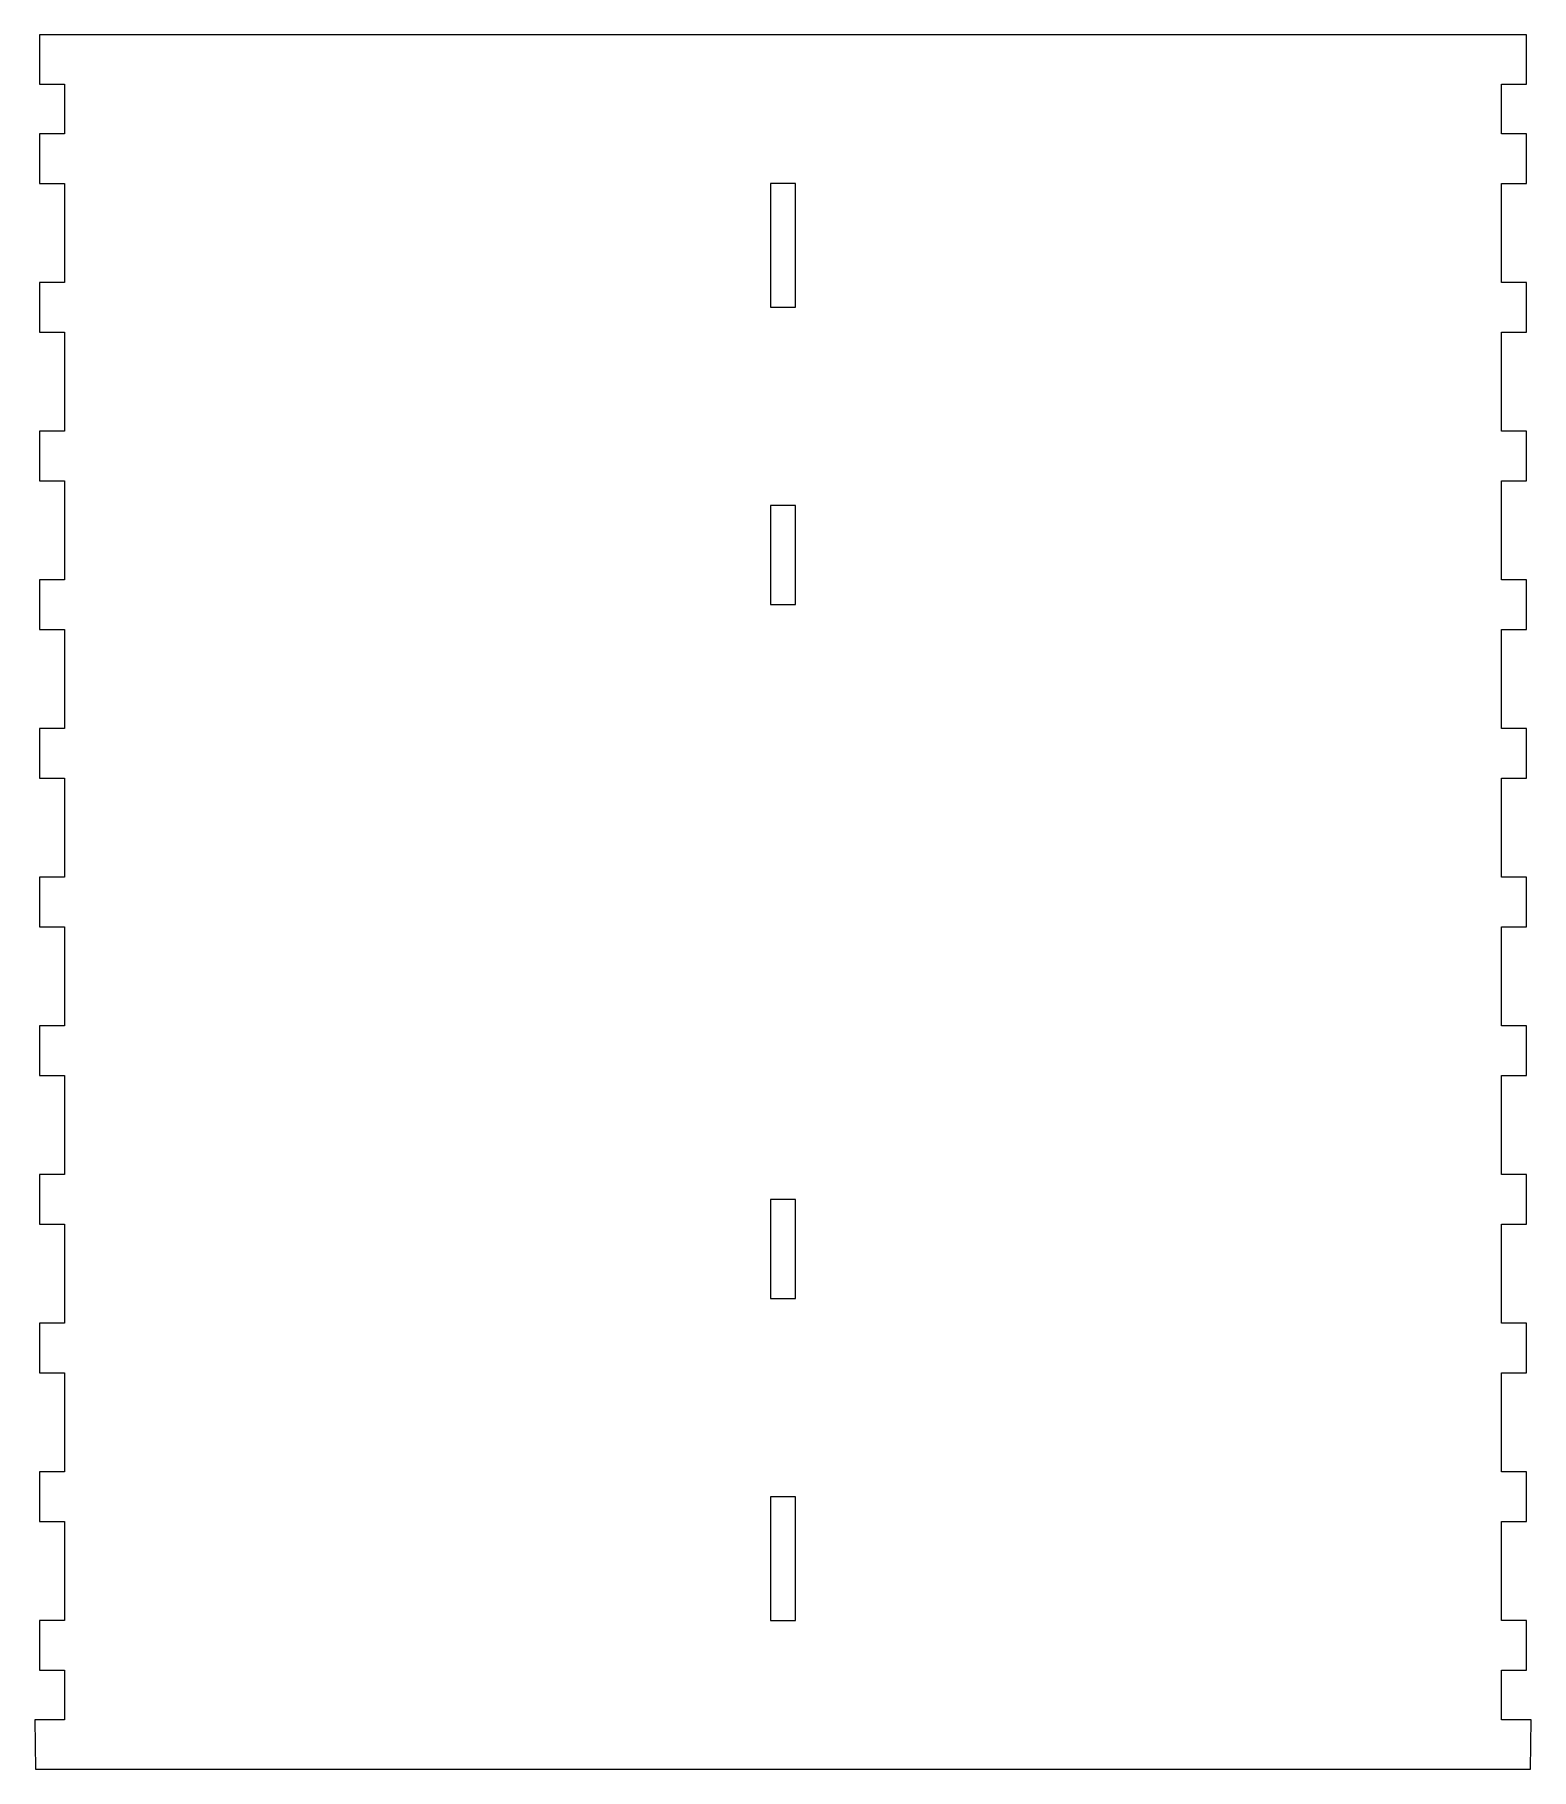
# Model space of a CAD drawing. Header units: millimetres. Extents: x -26 to 276, y 6 to 356.
import ezdxf

# ---------------------------------------------------------------- set-up
doc = ezdxf.new("R2010")
doc.units = ezdxf.units.MM

msp = doc.modelspace()

# ---------------------------------------------------------------- linework, layer by layer
at = {"color": 7, "linetype": 'Continuous', "lineweight": 15}
for p, q in [((275.17, 355.55), (-24.83, 355.55)), ((-24.83, 355.55), (-24.83, 345.55)), ((275.17, 345.55), (275.17, 355.55)), ((-24.83, 345.55), (-19.83, 345.55)), ((-19.83, 345.55), (-19.83, 335.55)), ((270.17, 345.55), (275.17, 345.55)), ((270.17, 335.55), (270.17, 345.55)), ((-24.83, 335.55), (-24.83, 325.55)), ((-19.83, 335.55), (-24.83, 335.55)), ((275.17, 335.55), (270.17, 335.55)), ((275.17, 325.55), (275.17, 335.55)), ((-24.83, 325.55), (-19.83, 325.55)), ((-19.83, 325.55), (-19.83, 305.55)), ((122.67, 325.55), (122.67, 300.55)), ((127.67, 325.55), (122.67, 325.55)), ((127.67, 300.55), (127.67, 325.55)), ((270.17, 325.55), (275.17, 325.55)), ((270.17, 305.55), (270.17, 325.55)), ((-24.83, 305.55), (-24.83, 295.55)), ((-19.83, 305.55), (-24.83, 305.55)), ((275.17, 305.55), (270.17, 305.55)), ((275.17, 295.55), (275.17, 305.55)), ((122.67, 300.55), (127.67, 300.55)), ((-24.83, 295.55), (-19.83, 295.55)), ((-19.83, 295.55), (-19.83, 275.55)), ((270.17, 295.55), (275.17, 295.55)), ((270.17, 275.55), (270.17, 295.55)), ((-24.83, 275.55), (-24.83, 265.55)), ((-19.83, 275.55), (-24.83, 275.55)), ((275.17, 275.55), (270.17, 275.55)), ((275.17, 265.55), (275.17, 275.55)), ((-24.83, 265.55), (-19.83, 265.55)), ((-19.83, 265.55), (-19.83, 245.55)), ((270.17, 265.55), (275.17, 265.55)), ((270.17, 245.55), (270.17, 265.55)), ((122.67, 260.55), (122.67, 240.55)), ((127.67, 260.55), (122.67, 260.55)), ((127.67, 240.55), (127.67, 260.55)), ((-24.83, 245.55), (-24.83, 235.55)), ((-19.83, 245.55), (-24.83, 245.55)), ((275.17, 245.55), (270.17, 245.55)), ((275.17, 235.55), (275.17, 245.55)), ((122.67, 240.55), (127.67, 240.55)), ((-24.83, 235.55), (-19.83, 235.55)), ((-19.83, 235.55), (-19.83, 215.55)), ((270.17, 235.55), (275.17, 235.55)), ((270.17, 215.55), (270.17, 235.55)), ((-24.83, 215.55), (-24.83, 205.55)), ((-19.83, 215.55), (-24.83, 215.55)), ((275.17, 215.55), (270.17, 215.55)), ((275.17, 205.55), (275.17, 215.55)), ((-24.83, 205.55), (-19.83, 205.55)), ((-19.83, 205.55), (-19.83, 185.55)), ((270.17, 205.55), (275.17, 205.55)), ((270.17, 185.55), (270.17, 205.55)), ((-24.83, 185.55), (-24.83, 175.55)), ((-19.83, 185.55), (-24.83, 185.55)), ((275.17, 185.55), (270.17, 185.55)), ((275.17, 175.55), (275.17, 185.55)), ((-24.83, 175.55), (-19.83, 175.55)), ((-19.83, 175.55), (-19.83, 155.55)), ((270.17, 175.55), (275.17, 175.55)), ((270.17, 155.55), (270.17, 175.55)), ((-24.83, 155.55), (-24.83, 145.55)), ((-19.83, 155.55), (-24.83, 155.55)), ((275.17, 155.55), (270.17, 155.55)), ((275.17, 145.55), (275.17, 155.55)), ((-24.83, 145.55), (-19.83, 145.55)), ((-19.83, 145.55), (-19.83, 125.55)), ((270.17, 145.55), (275.17, 145.55)), ((270.17, 125.55), (270.17, 145.55)), ((-24.83, 125.55), (-24.83, 115.55)), ((-19.83, 125.55), (-24.83, 125.55)), ((275.17, 125.55), (270.17, 125.55)), ((275.17, 115.55), (275.17, 125.55)), ((122.67, 120.55), (122.67, 100.55)), ((127.67, 120.55), (122.67, 120.55)), ((127.67, 100.55), (127.67, 120.55)), ((-24.83, 115.55), (-19.83, 115.55)), ((-19.83, 115.55), (-19.83, 95.55)), ((270.17, 115.55), (275.17, 115.55)), ((270.17, 95.55), (270.17, 115.55)), ((122.67, 100.55), (127.67, 100.55)), ((-24.83, 95.55), (-24.83, 85.55)), ((-19.83, 95.55), (-24.83, 95.55)), ((275.17, 95.55), (270.17, 95.55)), ((275.17, 85.55), (275.17, 95.55)), ((-24.83, 85.55), (-19.83, 85.55)), ((-19.83, 85.55), (-19.83, 65.55)), ((270.17, 85.55), (275.17, 85.55)), ((270.17, 65.55), (270.17, 85.55)), ((-24.83, 65.55), (-24.83, 55.55)), ((-19.83, 65.55), (-24.83, 65.55)), ((275.17, 65.55), (270.17, 65.55)), ((275.17, 55.55), (275.17, 65.55)), ((122.67, 60.55), (122.67, 35.55)), ((127.67, 60.55), (122.67, 60.55)), ((127.67, 35.55), (127.67, 60.55)), ((-24.83, 55.55), (-19.83, 55.55)), ((-19.83, 55.55), (-19.83, 35.55)), ((270.17, 55.55), (275.17, 55.55)), ((270.17, 35.55), (270.17, 55.55)), ((-24.83, 35.55), (-24.83, 25.55)), ((-19.83, 35.55), (-24.83, 35.55)), ((122.67, 35.55), (127.67, 35.55)), ((275.17, 35.55), (270.17, 35.55)), ((275.17, 25.55), (275.17, 35.55)), ((-24.83, 25.55), (-19.83, 25.55)), ((-19.83, 25.55), (-19.83, 15.55)), ((270.17, 25.55), (275.17, 25.55)), ((270.17, 15.55), (270.17, 25.55)), ((-25.82, 15.55), (-25.68, 5.55)), ((-19.83, 15.55), (-25.82, 15.55)), ((276.16, 15.55), (270.17, 15.55)), ((276.02, 5.55), (276.16, 15.55)), ((-25.68, 5.55), (276.02, 5.55))]:
    msp.add_line(p, q, dxfattribs=at)

doc.saveas('drawing.dxf')
